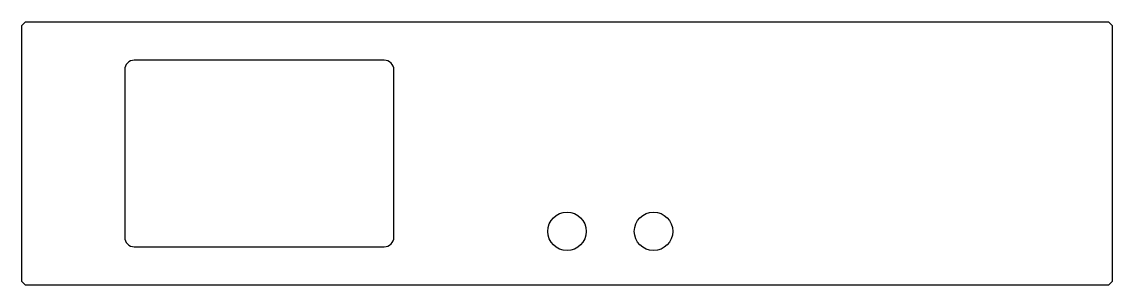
# Model space of a CAD drawing. Header units: millimetres. Extents: x -284 to 284, y 16 to 153.
import ezdxf

# ---------------------------------------------------------------- set-up
doc = ezdxf.new("R2010")
doc.units = ezdxf.units.MM
doc.layers.get('0').update_dxf_attribs({"linetype": 'CONTINUOUS'})

msp = doc.modelspace()

# ---------------------------------------------------------------- linework, layer by layer
msp.add_lwpolyline([(283.5, 18.5), (281.5, 16.5), (-281.5, 16.5), (-283.5, 18.5), (-283.5, 151.5), (-281.5, 153.5), (281.5, 153.5), (283.5, 151.5)], close=True)
msp.add_lwpolyline([(-90, 41.5), (-90, 128.5, 0.414214), (-95, 133.5), (-225, 133.5, 0.414214), (-230, 128.5), (-230, 41.5, 0.414214), (-225, 36.5), (-95, 36.5, 0.414214)], format="xyb", close=True)
for centre in [(0, 44.5), (45, 44.5)]:
    msp.add_circle(centre, 10)

doc.saveas('drawing.dxf')
